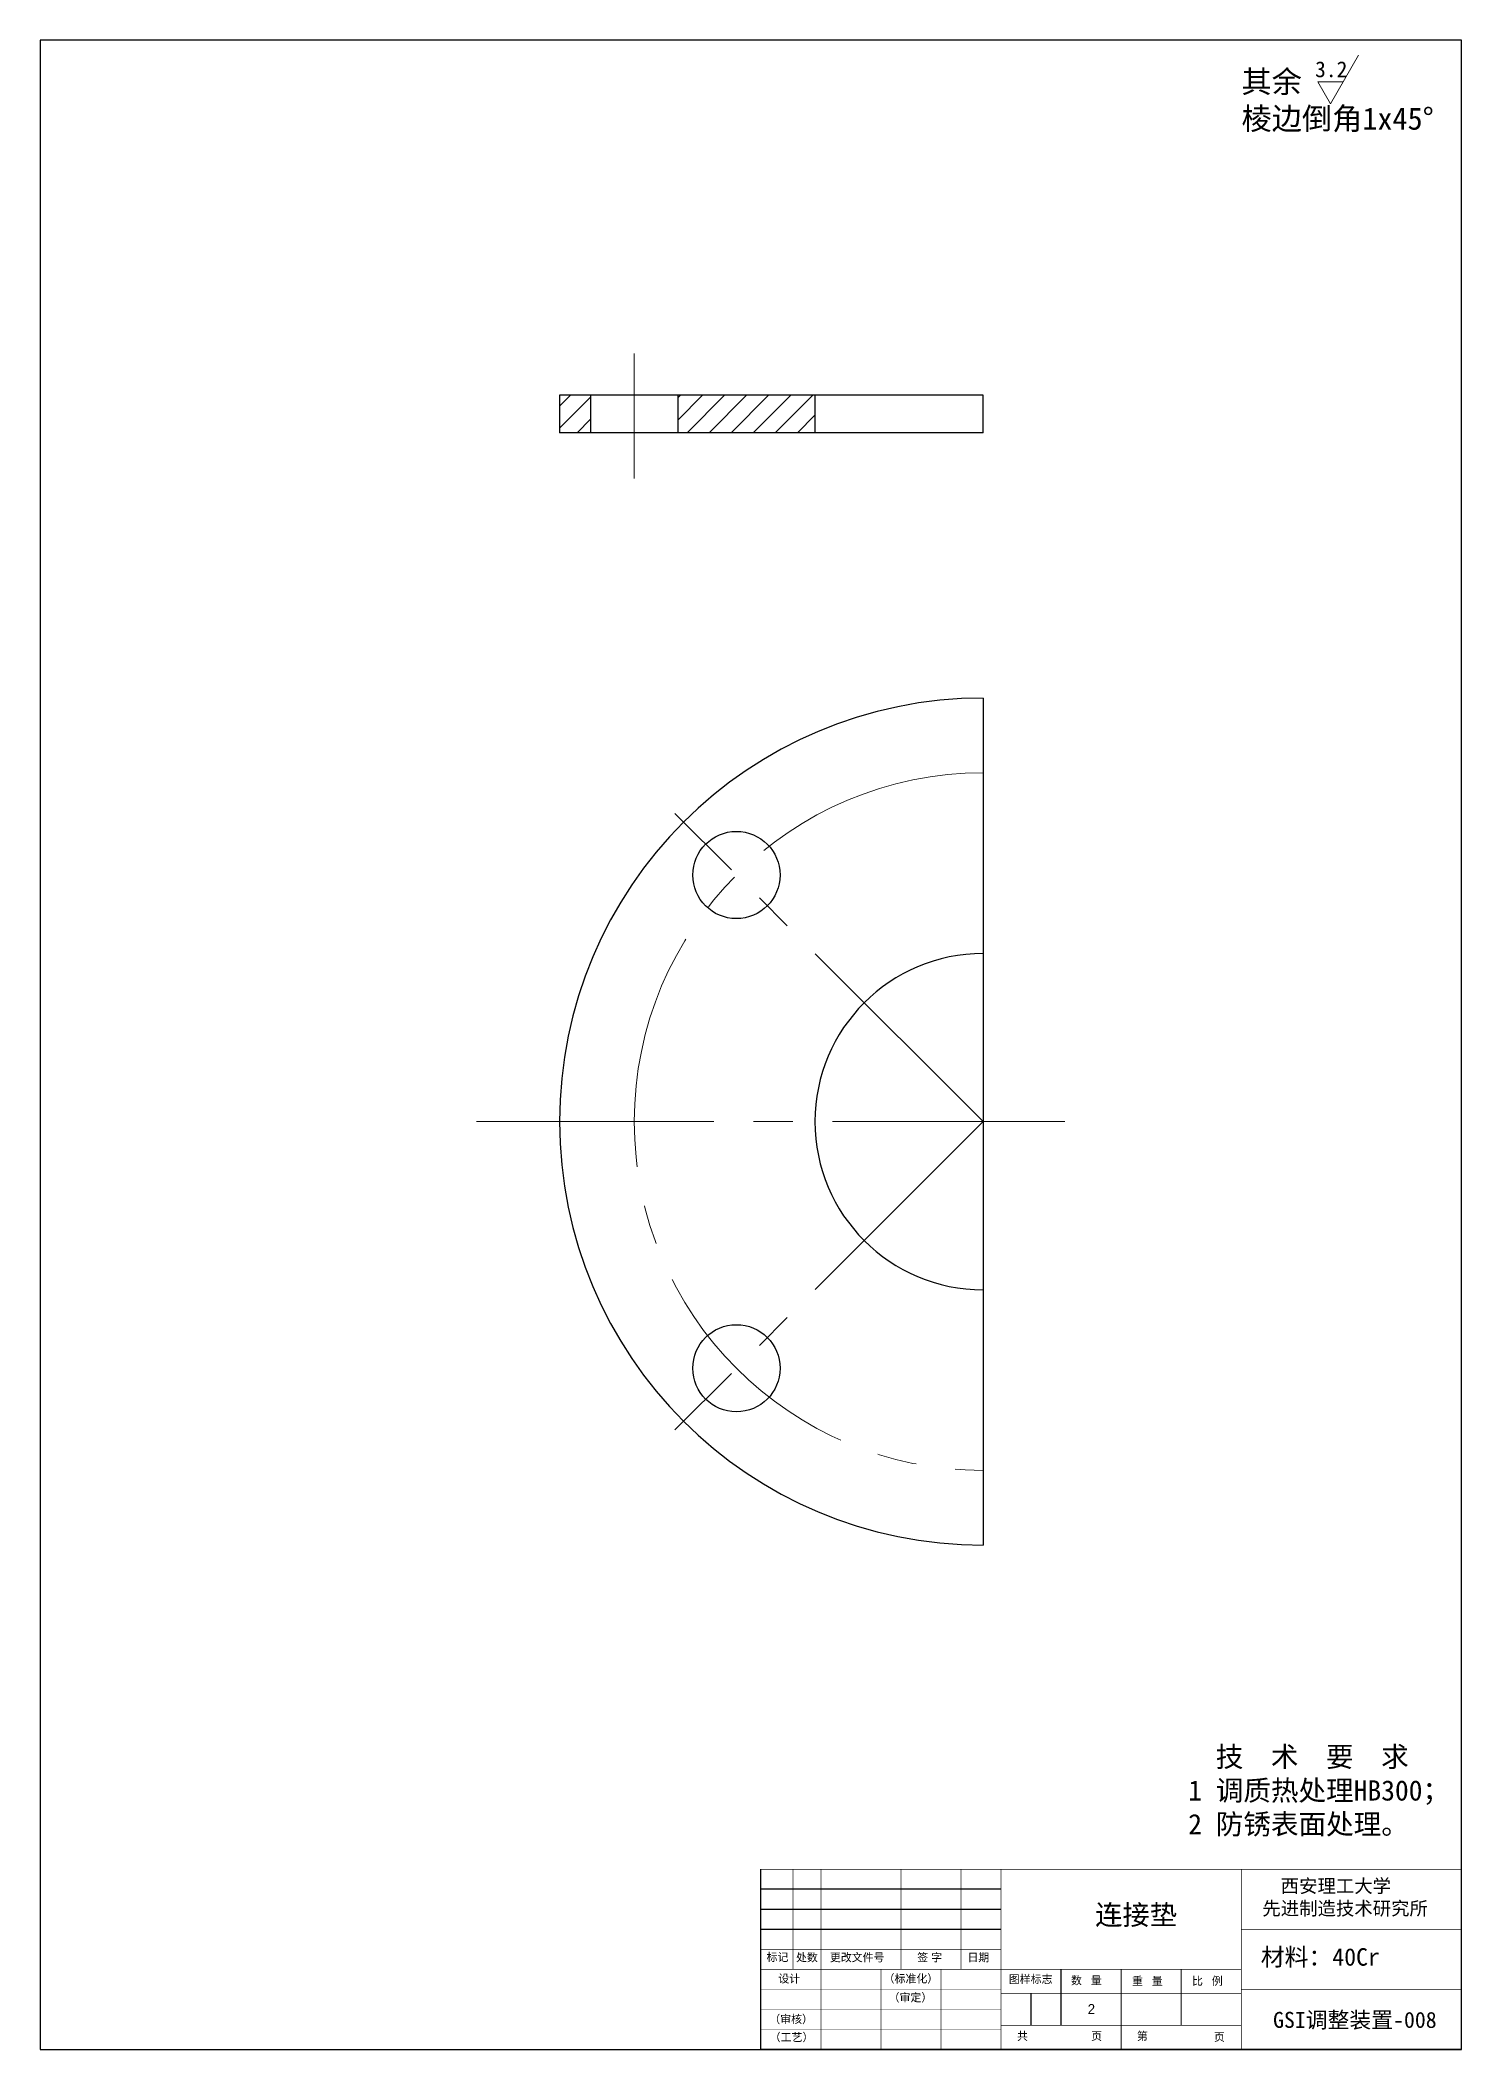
# Model space of a CAD drawing. Header units: inches. Extents: x -20 to 18950, y -1047 to 2551.
# Drawn here: x 17226.1 to 17340.2, y 1271.9 to 1433.2 of the extents above; entities that cross this region are included whole.
import ezdxf

# ---------------------------------------------------------------- set-up
doc = ezdxf.new("R2010")
doc.units = ezdxf.units.IN
doc.header["$MEASUREMENT"] = 0
doc.linetypes.add('CENTER2', pattern=[28.574999, 19.049999, -3.175, 3.175, -3.175])
doc.layers.get('0').update_dxf_attribs({"lineweight": 30})
for name, color, linetype, lineweight in [('cen', 1, 'CENTER2', 20), ('con', 7, 'Continuous', 20), ('dim', 5, 'Continuous', 20), ('hat', 3, 'Continuous', 20), ('text', 6, 'Continuous', 20)]:
    doc.layers.add(name, color=color, linetype=linetype, lineweight=lineweight)
doc.styles.get("Standard").update_dxf_attribs({"font": ''})
doc.styles.get('Standard').set_extended_font_data('宋体')

msp = doc.modelspace()

# ---------------------------------------------------------------- hatches: boundary and pattern name
at = {"layer": 'hat'}
h = msp.add_hatch(dxfattribs=at)
h.set_pattern_fill('ANSI31', color=3, scale=10)
h.paths.add_polyline_path([(17270.302, 1404.738), (17267.802, 1404.738), (17267.802, 1401.738), (17270.302, 1401.738)])
h.paths.add_polyline_path([(17288.302, 1404.738), (17277.302, 1404.738), (17277.302, 1401.738), (17288.302, 1401.738)])

# ---------------------------------------------------------------- linework, layer by layer
for p, q in [((17340.184, 1433.244), (17226.128, 1433.244)), ((17226.128, 1433.244), (17226.128, 1271.953)), ((17340.184, 1271.953), (17340.184, 1433.244)), ((17301.802, 1404.738), (17267.802, 1404.738)), ((17267.802, 1404.738), (17267.802, 1401.738)), ((17270.302, 1404.738), (17270.302, 1401.738)), ((17277.302, 1404.738), (17277.302, 1401.738)), ((17288.302, 1404.738), (17288.302, 1401.738)), ((17301.802, 1401.738), (17301.802, 1404.738)), ((17301.802, 1401.738), (17267.802, 1401.738)), ((17301.802, 1380.43), (17301.802, 1312.43)), ((17283.965, 1271.953), (17283.965, 1286.409)), ((17303.24, 1284.803), (17283.965, 1284.803)), ((17303.24, 1283.197), (17283.965, 1283.197)), ((17303.24, 1281.59), (17283.965, 1281.59)), ((17308.059, 1276.45), (17308.059, 1278.378)), ((17305.649, 1273.88), (17305.649, 1276.45)), ((17308.059, 1273.88), (17308.059, 1276.45)), ((17226.128, 1271.953), (17340.184, 1271.953)), ((17340.184, 1271.953), (17283.965, 1271.953))]:
    msp.add_line(p, q)
for points, const_width in [([(17340.184, 1286.409), (17283.965, 1286.409)], 0.0643), ([(17286.535, 1278.378), (17286.535, 1286.409)], 0.0643), ([(17295.208, 1278.378), (17295.208, 1286.409)], 0.0643), ([(17300.027, 1278.378), (17300.027, 1286.409)], 0.0643), ([(17322.515, 1271.953), (17322.515, 1286.409)], 0.0643), ([(17340.184, 1281.59), (17322.515, 1281.59)], 0.0643), ([(17303.24, 1279.984), (17283.965, 1279.984)], 0.0643), ([(17322.515, 1278.378), (17283.965, 1278.378)], 0.0643), ([(17293.602, 1271.953), (17293.602, 1278.378)], 0.0643), ([(17298.421, 1271.953), (17298.421, 1278.378)], 0.0643), ([(17312.877, 1271.953), (17312.877, 1278.378)], 0.0643), ([(17317.696, 1273.88), (17317.696, 1278.378)], 0.0643), ([(17303.24, 1276.772), (17283.965, 1276.772)], 0.0321), ([(17303.24, 1276.45), (17322.515, 1276.45)], 0.0643), ([(17340.184, 1276.772), (17322.515, 1276.772)], 0.0643), ([(17303.24, 1275.165), (17283.965, 1275.165)], 0.0321), ([(17303.24, 1273.559), (17283.965, 1273.559)], 0.0321), ([(17303.24, 1273.88), (17322.515, 1273.88)], 0.0643), ([(17303.24, 1271.953), (17283.965, 1271.953)], 0.0643)]:
    msp.add_lwpolyline(points, dxfattribs=dict(const_width=const_width))
at = {"const_width": 0.0643, "flags": 128}
for points in [[(17288.783, 1271.953), (17288.783, 1278.378), (17288.783, 1286.409)], [(17303.24, 1271.953), (17303.24, 1286.409)]]:
    msp.add_lwpolyline(points, dxfattribs=at)
for centre in [(17282.003, 1366.229), (17282.003, 1326.631)]:
    msp.add_circle(centre, 3.5)
for radius in [34, 13.5]:
    msp.add_arc((17301.802, 1346.43), radius, 90, 270)
at = {"layer": 'cen'}
for p, q in [((17273.802, 1408.092), (17273.802, 1398.052)), ((17301.802, 1346.43), (17277.053, 1371.179)), ((17261.141, 1346.43), (17308.37, 1346.43)), ((17301.802, 1346.43), (17277.053, 1321.681))]:
    msp.add_line(p, q, dxfattribs=at)
msp.add_arc((17301.802, 1346.43), 28, 90, 270, dxfattribs=at)
at = {"layer": 'text'}
for p, q in [((17329.674, 1428.13), (17331.937, 1432.05)), ((17328.658, 1429.89), (17329.674, 1428.13))]:
    msp.add_line(p, q, dxfattribs=at)
at = {"layer": 'text', "ltscale": 0.3}
msp.add_line((17328.658, 1429.89), (17330.69, 1429.89), dxfattribs=at)

# ---------------------------------------------------------------- texts
at = {"char_height": 0.6425, "attachment_point": 1}
for s, insert, width in [('\\fﾷￂￋￎ_GB2312|b0|i0|c134|p49;标记', (17284.423, 1279.682), 2.11181), ('\\fﾷￂￋￎ_GB2312|b0|i0|c134|p49;处数', (17286.781, 1279.658), 1.81389), ('\\fﾷￂￋￎ_GB2312|b0|i0|c134|p49;更改文件号', (17289.502, 1279.658), 6.13097), ('{\\fﾷￂￋￎ_GB2312|b0|i0|c134|p49;签 字}', (17296.515, 1279.658), 3.25175), ('\\fﾷￂￋￎ_GB2312|b0|i0|c134|p49;日期', (17300.543, 1279.658), 2.35806), ('\\fﾷￂￋￎ_GB2312|b0|i0|c134|p49;设计', (17285.366, 1277.956), 1.96874), ('\\fﾷￂￋￎ_GB2312|b0|i0|c134|p49;（标准化）', (17293.814, 1277.957), 5.29658), ('\\fﾷￂￋￎ_GB2312|b0|i0|c134|p49;图样标志', (17303.862, 1277.908), 8.23508), ('{\\fￋￎￌ￥|b0|i0|c134|p2;数   量}', (17308.851, 1277.805), 3.71333), ('{\\fﾷￂￋￎ_GB2312|b0|i0|c134|p49;重   量}', (17313.745, 1277.767), 3.5915), ('{\\fﾷￂￋￎ_GB2312|b0|i0|c134|p49;比   例}', (17318.564, 1277.767), 3.5915), ('\\fﾷￂￋￎ_GB2312|b0|i0|c134|p49;（审定）', (17294.213, 1276.436), 5.00636), ('\\fﾷￂￋￎ_GB2312|b0|i0|c134|p49;（审核）', (17284.636, 1274.697), 4.6073), ('\\fﾷￂￋￎ_GB2312|b0|i0|c134|p49;（工艺）', (17284.672, 1273.249), 5.33286), ('\\fﾷￂￋￎ_GB2312|b0|i0|c134|p49;共', (17304.522, 1273.34), 1.4874), ('\\fﾷￂￋￎ_GB2312|b0|i0|c134|p49;页', (17310.466, 1273.341), 0.14511), ('\\fﾷￂￋￎ_GB2312|b0|i0|c134|p49;页', (17320.323, 1273.264), 0.14511)]:
    msp.add_mtext(s, dxfattribs=dict(at, insert=insert, width=width))
at = {"insert": (17314.14, 1273.34), "char_height": 0.6425, "attachment_point": 1}
msp.add_mtext('\\fﾷￂￋￎ_GB2312|b0|i0|c134|p49;第', dxfattribs=at)
at = {"layer": 'con', "insert": (17324.211, 1285.616), "char_height": 1.08224, "width": 14.26635, "attachment_point": 1}
msp.add_mtext('{\\fTxt|b0|i0|c134|p2; \\fTxt|b0|i0|c0|p2; }西安理工大学{\\fTxt|b0|i0|c134|p2;\\P}先进制造技术研究所', dxfattribs=at)
at = {"layer": 'dim', "insert": (17318.262, 1296.258), "char_height": 1.62305, "width": 22.02422, "attachment_point": 1}
msp.add_mtext('  技  术  要  求\\P1 调质热处理HB300；\\P2 防锈表面处理。', dxfattribs=at)
at = {"layer": 'text', "attachment_point": 1}
for s, insert, char_height, width in [('{\\fSimSun|b0|i0|c134|p2;其余\\fￋￎￌ￥|b0|i0|c134|p2;\\P\\fSimSun|b0|i0|c134|p2;棱边倒角}1x45°', (17322.533, 1430.804), 1.77829, 17.53329), ('3.2', (17328.44, 1431.545), 1.2702, 2.47671), ('连接垫', (17310.792, 1283.56), 1.6063, 8.06539), ('材料：40Cr', (17324.084, 1280.077), 1.4026, 15.91938), ('{\\fￋￎￌ￥|b0|i0|c134|p2;2}', (17310.191, 1275.592), 0.80313, 1.31156), ('GSI调整装置-008', (17325.068, 1274.966), 1.28501, 14.15347)]:
    msp.add_mtext(s, dxfattribs=dict(at, insert=insert, char_height=char_height, width=width))

doc.saveas('drawing.dxf')
